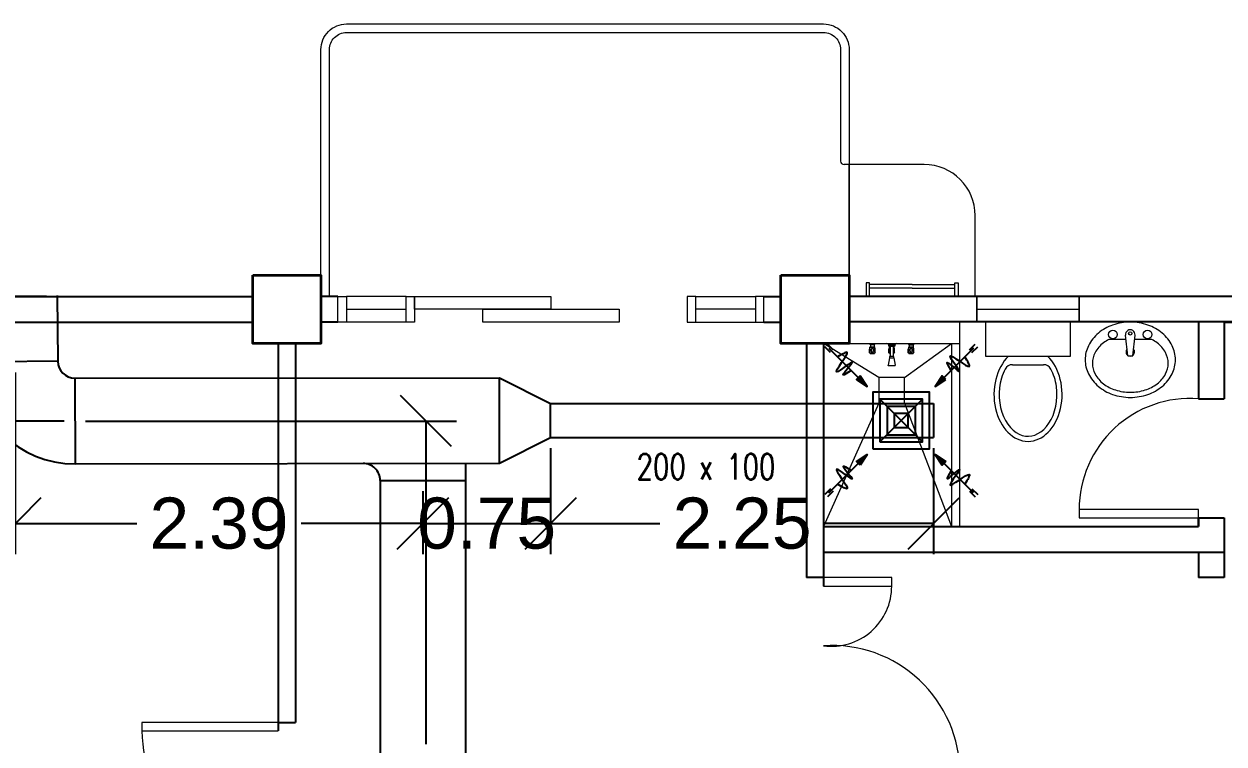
# Model space of a CAD drawing. Header units: millimetres. Extents: x 3 to 434, y 1 to 233.
# Drawn here: x 366.85 to 373.89, y 135.66 to 139.89 of the extents above; entities that cross this region are included whole.
import ezdxf

# ---------------------------------------------------------------- set-up
doc = ezdxf.new("R2010")
doc.units = ezdxf.units.MM
doc.header["$MEASUREMENT"] = 0
for name, color, linetype in [('AIR', 7, 'Continuous'), ('AIR-00', 8, 'Continuous'), ('AIR-03', 30, 'Continuous'), ('dimen', 7, 'Continuous'), ('ducting label', 7, 'Continuous'), ('exhaust', 1, 'Continuous')]:
    doc.layers.add(name, color=color, linetype=linetype)
doc.styles.add('Arch-Dim', font='simplex.shx', dxfattribs={"width": 0.75})
doc.styles.get("Standard").update_dxf_attribs({"font": 'arial.ttf'})
doc.dimstyles.new('Copy of dimension', dxfattribs={"dimtxt": 0.3, "dimasz": 0.3, "dimexe": 0.18, "dimexo": 0.0625, "dimgap": 0.09, "dimtad": 0, "dimzin": 0, "dimdsep": 46, "dimtxsty": 'Standard', "dimblk": 'OBLIQUE', "dimcen": 0.09, "dimclrd": 256, "dimclre": 256, "dimclrt": 256, "dimadec": 0, "dimazin": 0, "dimtfac": 1, "dimtofl": 0, "dimtmove": 0, "dimatfit": 3, "dimldrblk": 'OBLIQUE', "dimfxl": 1, "dimtolj": 1, "dimtzin": 0, "dimarcsym": 0})

# ---------------------------------------------------------------- blocks, each defined once
blk = doc.blocks.new('GRILL-C-IN')
at = {"layer": 'AIR-00', "ltscale": 3}
for p, q in [((-0.623, 0.601), (-0.674, 0.651)), ((-0.601, 0.623), (-0.651, 0.674)), ((-0.637, 0.637), (-0.3, 0.3)), ((0.637, 0.637), (0.3, 0.3)), ((0.601, 0.623), (0.651, 0.674)), ((0.623, 0.601), (0.674, 0.651)), ((-0.637, -0.637), (-0.3, -0.3)), ((0.637, -0.637), (0.3, -0.3)), ((-0.623, -0.601), (-0.674, -0.651)), ((-0.601, -0.623), (-0.651, -0.674)), ((0.601, -0.623), (0.651, -0.674)), ((0.623, -0.601), (0.674, -0.651))]:
    blk.add_line(p, q, dxfattribs=at)
at = {"layer": 'AIR-00', "color": 50}
for p, q in [((-0.188, 0.187), (0.187, -0.188)), ((0.187, 0.187), (-0.188, -0.188))]:
    blk.add_line(p, q, dxfattribs=at)
at = {"layer": 'AIR-00', "ltscale": 3}
for points in [[(-0.362, 0.393), (-0.393, 0.362), (-0.3, 0.3)], [(0.393, 0.362), (0.362, 0.393), (0.3, 0.3)], [(-0.362, -0.393), (-0.393, -0.362), (-0.3, -0.3)], [(0.393, -0.362), (0.362, -0.393), (0.3, -0.3)]]:
    blk.add_lwpolyline(points, close=True, dxfattribs=at)
at = {"layer": 'AIR-00', "color": 50}
for points in [[(-0.188, -0.188), (0.187, -0.188), (0.187, 0.187), (-0.188, 0.187)], [(-0.125, -0.125), (0.125, -0.125), (0.125, 0.125), (-0.125, 0.125)], [(-0.062, -0.062), (0.062, -0.062), (0.062, 0.062), (-0.062, 0.062)]]:
    blk.add_lwpolyline(points, close=True, dxfattribs=at)
at = {"layer": 'AIR-00', "ltscale": 3}
for points in [[(-0.441, 0.441), (-0.512, 0.404), (-0.432, 0.514), (-0.568, 0.43), (-0.477, 0.6), (-0.561, 0.561)], [(0.441, 0.441), (0.404, 0.512), (0.514, 0.432), (0.43, 0.568), (0.6, 0.477), (0.561, 0.561)], [(-0.441, -0.441), (-0.512, -0.404), (-0.432, -0.514), (-0.568, -0.43), (-0.477, -0.6), (-0.561, -0.561)], [(0.441, -0.441), (0.404, -0.512), (0.514, -0.432), (0.43, -0.568), (0.6, -0.477), (0.561, -0.561)]]:
    blk.add_spline(points, degree=3, dxfattribs=at)
for points in [[(-0.3, 0.3), (-0.362, 0.393), (-0.393, 0.362)], [(0.3, 0.3), (0.393, 0.362), (0.362, 0.393)], [(-0.3, -0.3), (-0.362, -0.393), (-0.393, -0.362)], [(0.3, -0.3), (0.393, -0.362), (0.362, -0.393)]]:
    blk.add_solid(points, dxfattribs=at)
at = {"layer": 'AIR-03', "color": 6}
blk.add_lwpolyline([(-0.25, -0.25), (0.25, -0.25), (0.25, 0.25), (-0.25, 0.25)], close=True, dxfattribs=at)
blk = doc.blocks.new('_Oblique')
at = {"color": 0, "linetype": 'ByBlock', "lineweight": -2}
blk.add_line((-0.5, -0.5), (0.5, 0.5), dxfattribs=at)
blk = doc.blocks.new('*D107')
at = {"layer": 'Defpoints', "color": 0, "transparency": 16777216}
for p in [(367.0455, 138.2864), (366.3676, 137.5554), (367.1498, 137.5554)]:
    blk.add_point(p, dxfattribs=at)
at = {"layer": 'dimen', "lineweight": -2, "transparency": 16777216}
for p, q in [((366.983, 138.2864), (366.1876, 138.2864)), ((366.3676, 138.2864), (366.3676, 137.5554)), ((367.0873, 137.5554), (366.1876, 137.5554)), ((366.3676, 137.5554), (366.3676, 137.2554))]:
    blk.add_line(p, q, dxfattribs=at)
at = {"layer": 'dimen', "lineweight": -2, "transparency": 16777216, "xscale": 0.3, "yscale": 0.3, "zscale": 0.3}
for p, rotation in [((366.3676, 138.2864), 90), ((366.3676, 137.5554), 270)]:
    blk.add_blockref('_Oblique', p, dxfattribs=dict(at, rotation=rotation))
at = {"layer": 'dimen', "transparency": 16777216, "insert": (366.3676, 136.7758), "char_height": 0.3, "attachment_point": 5, "rotation": 90}
blk.add_mtext('\\A1;0.73', dxfattribs=at)
blk = doc.blocks.new('*D108')
at = {"layer": 'Defpoints', "color": 0, "transparency": 16777216}
for p in [(366.7992, 137.9039), (369.191, 137.2068), (369.191, 136.9543)]:
    blk.add_point(p, dxfattribs=at)
at = {"layer": 'dimen', "lineweight": -2, "transparency": 16777216}
for p, q in [((366.7992, 137.8414), (366.7992, 136.7743)), ((369.191, 137.1443), (369.191, 136.7743)), ((366.7992, 136.9543), (367.5126, 136.9543)), ((369.191, 136.9543), (368.4776, 136.9543))]:
    blk.add_line(p, q, dxfattribs=at)
at = {"layer": 'dimen', "lineweight": -2, "transparency": 16777216, "xscale": 0.3, "yscale": 0.3, "zscale": 0.3, "rotation": 180}
blk.add_blockref('_Oblique', (366.7992, 136.9543), dxfattribs=at)
at = {"layer": 'dimen', "lineweight": -2, "transparency": 16777216, "xscale": 0.3, "yscale": 0.3, "zscale": 0.3}
blk.add_blockref('_Oblique', (369.191, 136.9543), dxfattribs=at)
at = {"layer": 'dimen', "transparency": 16777216, "insert": (367.9951, 136.9543), "char_height": 0.3, "attachment_point": 5}
blk.add_mtext('\\A1;2.39', dxfattribs=at)
blk = doc.blocks.new('*D109')
at = {"layer": 'Defpoints', "color": 0, "transparency": 16777216}
for p in [(369.9409, 137.4585), (369.191, 137.2068), (369.9409, 136.9543)]:
    blk.add_point(p, dxfattribs=at)
at = {"layer": 'dimen', "lineweight": -2, "transparency": 16777216}
for p, q in [((369.9409, 137.396), (369.9409, 136.7743)), ((369.191, 137.1443), (369.191, 136.7743)), ((369.191, 136.9543), (369.9409, 136.9543))]:
    blk.add_line(p, q, dxfattribs=at)
at = {"layer": 'dimen', "lineweight": -2, "transparency": 16777216, "xscale": 0.3, "yscale": 0.3, "zscale": 0.3, "rotation": 180}
blk.add_blockref('_Oblique', (369.191, 136.9543), dxfattribs=at)
at = {"layer": 'dimen', "lineweight": -2, "transparency": 16777216, "xscale": 0.3, "yscale": 0.3, "zscale": 0.3}
blk.add_blockref('_Oblique', (369.9409, 136.9543), dxfattribs=at)
at = {"layer": 'dimen', "transparency": 16777216, "insert": (369.566, 136.9543), "char_height": 0.3, "attachment_point": 5}
blk.add_mtext('\\A1;0.75', dxfattribs=at)
blk = doc.blocks.new('*D110')
at = {"layer": 'Defpoints', "color": 0, "transparency": 16777216}
for p in [(369.9409, 137.4585), (372.1889, 137.4586), (372.1889, 136.9543)]:
    blk.add_point(p, dxfattribs=at)
at = {"layer": 'dimen', "lineweight": -2, "transparency": 16777216}
for p, q in [((369.9409, 137.396), (369.9409, 136.7743)), ((372.1889, 137.3961), (372.1889, 136.7743)), ((369.9409, 136.9543), (370.5816, 136.9543)), ((372.1889, 136.9543), (371.5482, 136.9543))]:
    blk.add_line(p, q, dxfattribs=at)
at = {"layer": 'dimen', "lineweight": -2, "transparency": 16777216, "xscale": 0.3, "yscale": 0.3, "zscale": 0.3, "rotation": 180}
blk.add_blockref('_Oblique', (369.9409, 136.9543), dxfattribs=at)
at = {"layer": 'dimen', "lineweight": -2, "transparency": 16777216, "xscale": 0.3, "yscale": 0.3, "zscale": 0.3}
blk.add_blockref('_Oblique', (372.1889, 136.9543), dxfattribs=at)
at = {"layer": 'dimen', "transparency": 16777216, "insert": (371.0649, 136.9543), "char_height": 0.3, "attachment_point": 5}
blk.add_mtext('\\A1;2.25', dxfattribs=at)
blk = doc.blocks.new('*D111')
at = {"layer": 'Defpoints', "color": 0, "transparency": 16777216}
for p in [(367.1498, 137.5554), (368.8411, 132.8471), (369.2095, 132.8471)]:
    blk.add_point(p, dxfattribs=at)
at = {"layer": 'dimen', "lineweight": -2, "transparency": 16777216}
for p, q in [((367.2123, 137.5554), (369.3895, 137.5554)), ((369.2095, 137.5554), (369.2095, 135.6579)), ((369.2095, 132.8471), (369.2095, 134.7445)), ((368.9036, 132.8471), (369.3895, 132.8471))]:
    blk.add_line(p, q, dxfattribs=at)
at = {"layer": 'dimen', "lineweight": -2, "transparency": 16777216, "xscale": 0.3, "yscale": 0.3, "zscale": 0.3}
for p, rotation in [((369.2095, 137.5554), 90), ((369.2095, 132.8471), 270)]:
    blk.add_blockref('_Oblique', p, dxfattribs=dict(at, rotation=rotation))
at = {"layer": 'dimen', "transparency": 16777216, "insert": (369.2095, 135.2012), "char_height": 0.3, "attachment_point": 5, "rotation": 90}
blk.add_mtext('\\A1;4.71', dxfattribs=at)

msp = doc.modelspace()

# ---------------------------------------------------------------- linework, layer by layer
at = {"color": 8, "linetype": 'ByBlock', "lineweight": 9}
for p, q in [((372.1331, 139.0614), (371.6631, 139.0614)), ((372.4331, 138.2865), (372.4331, 138.7614)), ((371.8131, 138.3665), (371.7931, 138.3665)), ((371.7931, 138.3665), (371.7931, 138.2865)), ((371.8131, 138.2865), (371.8131, 138.3665)), ((372.0631, 138.3565), (371.8131, 138.3565)), ((372.0631, 138.3365), (371.8131, 138.3365)), ((372.0631, 138.3565), (372.3131, 138.3565)), ((372.0631, 138.3365), (372.3131, 138.3365)), ((372.3131, 138.2865), (372.3131, 138.3665)), ((372.3131, 138.3665), (372.3331, 138.3665)), ((372.3331, 138.3665), (372.3331, 138.2865)), ((371.6931, 138.2865), (372.4431, 138.2866)), ((372.3331, 138.2865), (372.4331, 138.2865)), ((372.4431, 138.2866), (372.4431, 138.1373)), ((373.0431, 138.1373), (373.0431, 138.2866)), ((372.4431, 138.2119), (373.0431, 138.212)), ((372.4431, 138.1373), (373.0431, 138.1373)), ((371.6931, 138.0114), (372.3431, 138.0114))]:
    msp.add_line(p, q, dxfattribs=at)
at = {"color": 8, "linetype": 'ByBlock', "lineweight": 25}
for p, q in [((365.3431, 138.2864), (368.1931, 138.2864)), ((368.6931, 138.2864), (368.5931, 138.2864)), ((371.1931, 138.2864), (371.2931, 138.2864)), ((377.3181, 138.2872), (371.6931, 138.2865)), ((365.3431, 138.1364), (368.1931, 138.1364)), ((368.6931, 138.1364), (368.5931, 138.1364)), ((371.1931, 138.1364), (371.2931, 138.1364)), ((377.3181, 138.1373), (371.6931, 138.1373)), ((373.8931, 138.1364), (377.3181, 138.1364)), ((368.3431, 138.0114), (368.3431, 135.7364)), ((368.4431, 138.0114), (368.4431, 135.7864)), ((371.4431, 138.0114), (371.4431, 136.6369)), ((371.5431, 138.0114), (371.5431, 136.5864)), ((371.5431, 136.6369), (371.4431, 136.6369)), ((368.3431, 135.7864), (368.4431, 135.7864))]:
    msp.add_line(p, q, dxfattribs=at)
at = {"color": 8, "linetype": 'ByBlock', "lineweight": 13}
for p, q in [((369.0931, 138.2864), (368.7431, 138.2864)), ((370.7931, 138.2864), (371.1431, 138.2864)), ((368.7431, 138.2114), (369.0931, 138.2114)), ((371.1431, 138.2114), (370.7931, 138.2114)), ((369.0931, 138.1364), (368.7431, 138.1364)), ((370.7931, 138.1364), (371.1431, 138.1364))]:
    msp.add_line(p, q, dxfattribs=at)
at = {"color": 8, "lineweight": 9}
for p, q in [((372.4931, 138.1364), (372.4931, 137.9364)), ((372.9931, 138.1364), (372.4931, 138.1364)), ((372.9931, 137.9364), (372.9931, 138.1364)), ((373.3286, 137.9385), (373.3153, 138.0604)), ((373.3576, 137.9385), (373.3709, 138.0604)), ((371.8124, 138.0114), (371.8465, 138.0114)), ((371.8124, 138.0107), (371.8124, 138.0114)), ((371.8124, 138.0107), (371.8465, 138.0107)), ((371.8124, 138.0107), (371.8158, 138.0039)), ((371.8128, 137.9781), (371.815, 137.9822)), ((371.8128, 137.9561), (371.8128, 137.9781)), ((371.8154, 137.9898), (371.8162, 137.9921)), ((371.8154, 137.9898), (371.8435, 137.9898)), ((371.8154, 137.984), (371.8154, 137.9898)), ((371.8158, 138.0039), (371.8431, 138.0039)), ((371.8162, 137.9921), (371.8427, 137.9921)), ((371.8162, 137.9781), (371.8236, 137.9781)), ((371.8164, 137.965), (371.8164, 137.9771)), ((371.8181, 138.0039), (371.8181, 137.9921)), ((371.8234, 137.9649), (371.8234, 137.977)), ((371.8427, 137.9781), (371.8354, 137.9781)), ((371.8355, 137.9649), (371.8355, 137.977)), ((371.8408, 138.0039), (371.8408, 137.9921)), ((371.8425, 137.965), (371.8425, 137.9771)), ((371.8435, 137.9898), (371.8427, 137.9921)), ((371.8465, 138.0107), (371.8431, 138.0039)), ((371.8435, 137.984), (371.8435, 137.9898)), ((371.8461, 137.9781), (371.8439, 137.9822)), ((371.8461, 137.9561), (371.8461, 137.9781)), ((371.8465, 138.0107), (371.8465, 138.0114)), ((371.9257, 138.0056), (371.9141, 138.0114)), ((371.9141, 138.0114), (371.9721, 138.0114)), ((371.9605, 138.0056), (371.9257, 138.0056)), ((371.9257, 137.996), (371.9257, 138.0056)), ((371.9257, 138.0056), (371.9605, 138.0056)), ((371.9605, 137.996), (371.9257, 137.996)), ((371.9264, 137.9781), (371.9286, 137.9822)), ((371.9264, 137.9561), (371.9264, 137.9781)), ((371.9291, 137.9898), (371.9298, 137.9921)), ((371.9291, 137.9898), (371.9355, 137.9898)), ((371.9291, 137.984), (371.9291, 137.9898)), ((371.9298, 137.9921), (371.9355, 137.9921)), ((371.9299, 137.9781), (371.9355, 137.9781)), ((371.93, 137.9649), (371.93, 137.9771)), ((371.9317, 137.996), (371.9317, 137.9921)), ((371.9355, 137.9336), (371.9355, 137.996)), ((371.9355, 137.996), (371.9507, 137.996)), ((371.9507, 137.996), (371.9507, 137.9336)), ((371.9507, 137.9921), (371.9564, 137.9921)), ((371.9507, 137.9898), (371.9571, 137.9898)), ((371.9563, 137.9781), (371.9507, 137.9781)), ((371.9545, 137.996), (371.9545, 137.9921)), ((371.9562, 137.9649), (371.9562, 137.9771)), ((371.9571, 137.9898), (371.9564, 137.9921)), ((371.9571, 137.984), (371.9571, 137.9898)), ((371.9598, 137.9781), (371.9576, 137.9822)), ((371.9598, 137.9561), (371.9598, 137.9781)), ((371.9721, 138.0114), (371.9605, 138.0056)), ((371.9605, 138.0056), (371.9605, 137.996)), ((372.0397, 138.0107), (372.0397, 138.0114)), ((372.0397, 138.0114), (372.0738, 138.0114)), ((372.0397, 138.0107), (372.0431, 138.0038)), ((372.0397, 138.0107), (372.0738, 138.0107)), ((372.0401, 137.9781), (372.0423, 137.9822)), ((372.0401, 137.9561), (372.0401, 137.9781)), ((372.0427, 137.9898), (372.0435, 137.9921)), ((372.0427, 137.984), (372.0427, 137.9898)), ((372.0427, 137.9898), (372.0707, 137.9898)), ((372.0431, 138.0038), (372.0704, 138.0038)), ((372.0435, 137.9921), (372.07, 137.9921)), ((372.0435, 137.9781), (372.0508, 137.9781)), ((372.0436, 137.9649), (372.0436, 137.9771)), ((372.0454, 138.0038), (372.0454, 137.9921)), ((372.0507, 137.9648), (372.0507, 137.977)), ((372.0699, 137.9781), (372.0626, 137.9781)), ((372.0628, 137.9648), (372.0628, 137.977)), ((372.0681, 138.0038), (372.0681, 137.9921)), ((372.0698, 137.9649), (372.0698, 137.9771)), ((372.0707, 137.9898), (372.07, 137.9921)), ((372.0738, 138.0107), (372.0704, 138.0038)), ((372.0707, 137.984), (372.0707, 137.9898)), ((372.0734, 137.9781), (372.0712, 137.9822)), ((372.0734, 137.9561), (372.0734, 137.9781)), ((372.0738, 138.0107), (372.0738, 138.0114)), ((371.8128, 137.9561), (371.8461, 137.9561)), ((371.8164, 137.9542), (371.8128, 137.9561)), ((371.8164, 137.9542), (371.8425, 137.9542)), ((371.8164, 137.9527), (371.8164, 137.9542)), ((371.8164, 137.9527), (371.8425, 137.9527)), ((371.8425, 137.9542), (371.8461, 137.9561)), ((371.8425, 137.9527), (371.8425, 137.9542)), ((371.9308, 137.926), (371.9222, 137.8841)), ((371.9264, 137.9561), (371.9355, 137.9561)), ((371.93, 137.9542), (371.9264, 137.9561)), ((371.93, 137.9542), (371.9355, 137.9542)), ((371.93, 137.9527), (371.93, 137.9542)), ((371.93, 137.9527), (371.9355, 137.9527)), ((371.9308, 137.9336), (371.9308, 137.926)), ((371.9554, 137.9336), (371.9308, 137.9336)), ((371.9308, 137.926), (371.9554, 137.926)), ((371.9308, 137.926), (371.9554, 137.926)), ((371.9507, 137.9561), (371.9598, 137.9561)), ((371.9507, 137.9542), (371.9562, 137.9542)), ((371.9507, 137.9527), (371.9562, 137.9527)), ((371.9554, 137.926), (371.9554, 137.9336)), ((371.9554, 137.926), (371.9639, 137.8841)), ((371.9562, 137.9542), (371.9598, 137.9561)), ((371.9562, 137.9527), (371.9562, 137.9542)), ((372.0437, 137.9542), (372.0401, 137.9561)), ((372.0401, 137.9561), (372.0734, 137.9561)), ((372.0437, 137.9527), (372.0437, 137.9542)), ((372.0437, 137.9542), (372.0698, 137.9542)), ((372.0437, 137.9527), (372.0698, 137.9527)), ((372.0698, 137.9542), (372.0734, 137.9561)), ((372.0698, 137.9527), (372.0698, 137.9542)), ((372.4931, 137.9364), (372.9931, 137.9364)), ((371.9624, 137.8796), (371.9237, 137.8796)), ((372.6525, 137.8864), (372.8335, 137.8864))]:
    msp.add_line(p, q, dxfattribs=at)
at = {"color": 8, "lineweight": 25, "ltscale": 0.3}
for p, q in [((373.7431, 138.1364), (373.7431, 137.6864)), ((373.8931, 138.1364), (373.8931, 137.6864)), ((373.7431, 136.9864), (373.7431, 136.9364)), ((373.8931, 136.9864), (373.8931, 136.7864)), ((371.5431, 136.9364), (373.7431, 136.9364)), ((371.5431, 136.7864), (373.8931, 136.7864))]:
    msp.add_line(p, q, dxfattribs=at)
at = {"color": 8, "linetype": 'ByBlock', "lineweight": 9, "ltscale": 0.3}
for p, q in [((371.8681, 137.8114), (371.5431, 138.0114)), ((372.0181, 137.8114), (372.2931, 138.0114)), ((371.8681, 137.6614), (371.5431, 136.9364)), ((372.0181, 137.6614), (372.2931, 136.9364))]:
    msp.add_line(p, q, dxfattribs=at)
at = {"color": 8, "linetype": 'Continuous', "lineweight": 25}
for p, q in [((373.7431, 137.6864), (373.8931, 137.6864)), ((373.7431, 136.9364), (373.7431, 136.9864)), ((373.7431, 136.9864), (373.8931, 136.9864)), ((373.7431, 136.7864), (373.7431, 136.6364)), ((373.8931, 136.7864), (373.8931, 136.6364)), ((373.8931, 136.6364), (373.7431, 136.6364))]:
    msp.add_line(p, q, dxfattribs=at)
at = {"color": 8, "linetype": 'ByBlock', "lineweight": 9}
for points in [[(368.5931, 138.2864), (368.5931, 139.7364, -0.414214), (368.7431, 139.8864), (371.5431, 139.8864, -0.414214), (371.6931, 139.7364), (371.6931, 138.4114), (371.6931, 139.0614)], [(368.6431, 138.2864), (368.6431, 139.7364, -0.414214), (368.7431, 139.8364), (371.5431, 139.8364, -0.414214), (371.6431, 139.7364), (371.6431, 139.0814)]]:
    msp.add_lwpolyline(points, format="xyb", dxfattribs=at)
at = {"color": 8, "linetype": 'ByBlock', "lineweight": 35}
for points in [[(368.1931, 138.4114), (368.5931, 138.4114), (368.5931, 138.0114), (368.1931, 138.0114)], [(371.2931, 138.4114), (371.6931, 138.4114), (371.6931, 138.0114), (371.2931, 138.0114)]]:
    msp.add_lwpolyline(points, close=True, dxfattribs=at)
at = {"color": 8, "linetype": 'ByBlock', "lineweight": 13}
for points in [[(368.7431, 138.2864), (368.7431, 138.1364), (368.6931, 138.1364), (368.6931, 138.2864)], [(369.1431, 138.2864), (369.1431, 138.1364), (369.0931, 138.1364), (369.0931, 138.2864)], [(369.1431, 138.2864), (369.9431, 138.2864), (369.9431, 138.2114), (369.1431, 138.2114)], [(370.7431, 138.2864), (370.7431, 138.1364), (370.7931, 138.1364), (370.7931, 138.2864)], [(371.1431, 138.2864), (371.1431, 138.1364), (371.1931, 138.1364), (371.1931, 138.2864)], [(369.5431, 138.2114), (370.3431, 138.2114), (370.3431, 138.1364), (369.5431, 138.1364)]]:
    msp.add_lwpolyline(points, close=True, dxfattribs=at)
at = {"color": 8, "lineweight": 9}
msp.add_lwpolyline([(372.4431, 138.2865), (373.0431, 138.2865), (373.0431, 138.1373), (372.4431, 138.1373)], close=True, dxfattribs=at)
at = {"color": 8, "linetype": 'ByBlock', "lineweight": 9, "ltscale": 0.3}
msp.add_lwpolyline([(372.2931, 138.0114), (372.2931, 136.9364), (372.3431, 136.9364), (372.3431, 138.1364), (372.3431, 138.1364)], dxfattribs=at)
at = {"color": 8, "lineweight": 9}
msp.add_lwpolyline([(373.0781, 137.9154, 0.11576), (373.0975, 137.8329, 0.104047), (373.1557, 137.7592, 0.090875), (373.2396, 137.7118, 0.083344), (373.3431, 137.6944, 0.083344), (373.4466, 137.7118, 0.090875), (373.5305, 137.7592, 0.104047), (373.5887, 137.8329, 0.11576), (373.6081, 137.9154, 0.11576), (373.5887, 137.9979, 0.104047), (373.5305, 138.0717, 0.090875), (373.4466, 138.1191, 0.083344), (373.3431, 138.1364, 0.083344), (373.2396, 138.1191, 0.090875), (373.1557, 138.0717, 0.104047), (373.0975, 137.9979, 0.11576)], format="xyb", close=True, dxfattribs=at)
for points in [[(373.1206, 137.8944, 0.124838), (373.1365, 137.8319, 0.105788), (373.1858, 137.7742, 0.086697), (373.2555, 137.738, 0.076776), (373.3431, 137.7244, 0.076776), (373.4307, 137.738, 0.086697), (373.5004, 137.7742, 0.105788), (373.5497, 137.8319, 0.124838), (373.5656, 137.8944, 0.124838), (373.5497, 137.957, 0.105788), (373.5004, 138.0146, 0.040067), (373.4697, 138.0344), (373.3675, 138.0344, 0.040067)], [(373.3187, 138.0344), (373.2165, 138.0344, 0.040067), (373.1858, 138.0146, 0.105788), (373.1365, 137.957, 0.124838), (373.1206, 137.8944, 0.124838)]]:
    msp.add_lwpolyline(points, format="xyb", dxfattribs=at)
at = {"color": 8, "linetype": 'ByBlock', "lineweight": 9, "ltscale": 0.03}
msp.add_lwpolyline([(372.0181, 137.8114), (371.8681, 137.8114), (371.8681, 137.6614), (372.0181, 137.6614)], close=True, dxfattribs=at)
at = {"color": 8, "lineweight": 13, "ltscale": 0.03}
for points in [[(373.7431, 136.9864), (373.7431, 137.0364), (373.0431, 137.0364), (373.0431, 136.9864)], [(371.5431, 136.6364), (371.5431, 136.5864), (371.9431, 136.5864), (371.9431, 136.6364)], [(368.3431, 135.7364), (368.3431, 135.7864), (367.5431, 135.7864), (367.5431, 135.7364)]]:
    msp.add_lwpolyline(points, close=True, dxfattribs=at)
at = {"color": 8, "lineweight": 9}
for centre, radius in [((373.2415, 138.0634), 0.0255), ((373.3431, 138.0699), 0.0095), ((373.4447, 138.0634), 0.0255)]:
    msp.add_circle(centre, radius, dxfattribs=at)
at = {"color": 8, "linetype": 'ByBlock', "lineweight": 9}
for centre, radius, start, end in [((371.6631, 139.0814), 0.02, 180, 270), ((372.1331, 138.7614), 0.3, 0, 90)]:
    msp.add_arc(centre, radius, start, end, dxfattribs=at)
at = {"color": 8, "lineweight": 9}
for centre, radius, start, end in [((373.3431, 138.0634), 0.028, 353.75449, 186.24551), ((373.3431, 137.9615), 0.025, 138.79782, 233.69319), ((373.3431, 137.9615), 0.025, 306.30681, 41.20218), ((373.3431, 138.0322), 0.0948, 261.20259, 278.79741), ((373.3431, 137.9615), 0.025, 251.37929, 288.62071), ((372.6525, 137.8364), 0.05, 90, 151.84994), ((372.8335, 137.8364), 0.05, 28.00836, 90)]:
    msp.add_arc(centre, radius, start, end, dxfattribs=at)
at = {"color": 8, "lineweight": 13, "ltscale": 0.03}
for centre, radius, start, end in [((373.6949, 137.0364), 0.6518, 85.75781, 180), ((371.59, 136.5864), 0.3531, 262.37185, 0), ((371.5915, 135.4864), 0.7516, 0, 93.69522), ((368.2947, 135.7364), 0.7516, 180, 273.69522)]:
    msp.add_arc(centre, radius, start, end, dxfattribs=at)
at = {"color": 8, "lineweight": 9}
for centre, major_axis, ratio, start_param, end_param in [((371.8037, 137.9658), (-0.00896, 0.00896), 1, 3.15309, 3.864175), ((371.8012, 137.971), (0.0118, 0.0118), 1, 6.018417, 6.150642), ((371.8117, 137.984), (0.00268, 0.00268), 1, 5.003733, 5.497675), ((371.8126, 137.9771), (0.00268, 0.00268), 1, 5.497675, 6.125314), ((371.8272, 137.977), (-0.00268, 0.00268), 1, 0.157647, 0.785286), ((371.8338, 137.9656), (-0.00738, 0.00738), 1, 0.858879, 1.643677), ((371.8343, 137.9719), (0.00887, 0.00887), 1, 1.36743, 1.728443), ((371.8295, 137.9792), (-0.00268, 0.00268), 1, -1.367654, -0.203367), ((371.8246, 137.9719), (0.00887, 0.00887), 1, 6.125314, 6.486327), ((371.8251, 137.9656), (0.00738, 0.00738), 1, 4.639283, 5.424081), ((371.8317, 137.977), (-0.00268, 0.00268), 1, 3.926878, 4.554518), ((371.8463, 137.9771), (0.00268, 0.00268), 1, 1.728443, 2.356082), ((371.8552, 137.9657), (0.00896, 0.00896), 1, 2.418785, 3.129871), ((371.8577, 137.971), (-0.0118, 0.0118), 1, 0.132318, 0.264544), ((371.8473, 137.984), (0.00268, 0.00268), 1, 2.356082, 2.850023), ((371.9174, 137.9657), (-0.00896, 0.00896), 1, 3.15309, 3.864175), ((371.9148, 137.971), (0.0118, 0.0118), 1, 6.018417, 6.150642), ((371.9253, 137.984), (-0.00268, 0.00268), 1, 3.432937, 3.926878), ((371.9262, 137.9771), (-0.00268, 0.00268), 1, 3.926878, 4.554518), ((371.96, 137.9771), (-0.00268, 0.00268), 1, 0.157647, 0.785286), ((371.9688, 137.9657), (-0.00896, 0.00896), 1, 0.847989, 1.559075), ((371.9713, 137.971), (0.0118, 0.0118), 1, 1.703115, 1.83534), ((371.9609, 137.984), (-0.00268, 0.00268), 1, 0.785286, 1.279227), ((372.031, 137.9657), (-0.00896, 0.00896), 1, 3.15309, 3.864175), ((372.0285, 137.971), (-0.0118, 0.0118), 1, 4.44762, 4.579846), ((372.0389, 137.984), (0.00268, 0.00268), 1, 5.003733, 5.497675), ((372.0399, 137.9771), (0.00268, 0.00268), 1, 5.497675, 6.125314), ((372.0545, 137.977), (-0.00268, 0.00268), 1, 0.157647, 0.785286), ((372.0611, 137.9656), (-0.00738, 0.00738), 1, 0.858879, 1.643677), ((372.0615, 137.9718), (0.00887, 0.00887), 1, 1.36743, 1.728443), ((372.0567, 137.9791), (-0.00268, 0.00268), 1, -1.367654, -0.203367), ((372.0519, 137.9718), (0.00887, 0.00887), 1, 6.125314, 6.486327), ((372.0524, 137.9656), (0.00738, 0.00738), 1, 4.639283, 5.424081), ((372.059, 137.977), (-0.00268, 0.00268), 1, 3.926878, 4.554518), ((372.0736, 137.9771), (0.00268, 0.00268), 1, 1.728443, 2.356082), ((372.0825, 137.9657), (0.00896, 0.00896), 1, 2.418785, 3.129871), ((372.085, 137.971), (-0.0118, 0.0118), 1, 0.132318, 0.264544), ((372.0745, 137.984), (0.00268, 0.00268), 1, 2.356082, 2.850023), ((371.8295, 137.9606), (-0.00268, 0.00268), 1, 1.643677, 3.068487), ((372.0567, 137.9606), (-0.00268, 0.00268), 1, 1.643677, 3.068487), ((372.7431, 137.7114), (0, 0.275), 0.727273, 0.612555, 5.670631), ((371.9604, 137.8828), (0.00268, 0.00268), 1, 4.495711, 5.865773)]:
    msp.add_ellipse(centre, major_axis=major_axis, ratio=ratio, start_param=start_param, end_param=end_param, dxfattribs=at)
at = {"color": 8, "lineweight": 9, "extrusion": (4.99074e-41, -2.88216e-41, -1)}
msp.add_ellipse((371.9258, 137.8828), major_axis=(0.00268, 0.00268), ratio=1, start_param=2.92514, end_param=4.295202, dxfattribs=at)
at = {"color": 8, "lineweight": 9}
msp.add_open_spline([(372.6084, 137.86), (372.5996, 137.8436), (372.5922, 137.8255), (372.5653, 137.7344), (372.5705, 137.6472), (372.6282, 137.5156), (372.6783, 137.4742), (372.7764, 137.4608), (372.8286, 137.4867), (372.9027, 137.5979), (372.9205, 137.6816), (372.9048, 137.7954), (372.8934, 137.8303), (372.8776, 137.8599)], degree=3, knots=[0.937253, 0.937253, 0.937253, 0.937253, 1.185372, 1.185372, 2.113864, 2.113864, 3.042356, 3.042356, 3.970847, 3.970847, 4.899339, 4.899339, 5.346062, 5.346062, 5.346062, 5.346062], dxfattribs=at)
at = {"layer": 'exhaust'}
for p, q in [((367.0455, 138.2926), (367.0492, 137.9063)), ((367.0492, 137.9063), (366.5492, 137.9015)), ((367.1492, 137.8072), (369.6408, 137.8085)), ((367.1492, 137.8072), (367.1503, 137.3036)), ((369.641, 137.308), (369.6408, 137.8085)), ((369.6408, 137.8085), (369.9409, 137.6585)), ((369.9409, 137.6585), (372.1889, 137.6586)), ((369.9409, 137.4585), (369.941, 137.6585)), ((372.1889, 137.6586), (372.1889, 137.4586)), ((369.6416, 137.3083), (369.9409, 137.4585)), ((369.9409, 137.4585), (372.1889, 137.4586)), ((367.1503, 137.3036), (369.641, 137.308)), ((369.441, 137.3079), (369.4413, 108.1642)), ((369.641, 137.308), (369.6416, 137.3083)), ((368.941, 137.2068), (368.9413, 108.1642)), ((368.941, 137.2068), (369.441, 137.2068))]:
    msp.add_line(p, q, dxfattribs=at)
for centre, radius, start, end in [((367.1492, 137.9036), 0.6, 180.54744, 270.10836), ((367.1492, 137.9072), 0.1, 180.54744, 270.02904), ((368.841, 137.2068), 0.1, 0.00041, 90.10836)]:
    msp.add_arc(centre, radius, start, end, dxfattribs=at)

# ---------------------------------------------------------------- block references
at = {"layer": 'AIR', "xscale": 0.6658363358532475, "yscale": 0.6658363358532475, "zscale": 0.6658363358532475}
msp.add_blockref('GRILL-C-IN', (371.9989, 137.5586), dxfattribs=at)

# ---------------------------------------------------------------- texts
at = {"layer": 'ducting label', "color": 3, "linetype": 'Continuous', "lineweight": 25, "insert": (370.4457, 137.3627), "char_height": 0.15, "attachment_point": 1, "style": 'Arch-Dim'}
msp.add_mtext_dynamic_manual_height_columns('\\A1;{\\C240;\\c2367469;200 x 100}', width=1.195152, gutter_width=1.011, heights=[0], dxfattribs=at)

# ---------------------------------------------------------------- dimensions: what is measured, and where the dimension line sits
at = {"layer": 'dimen'}
for base, p1, p2, picture, middle in [((366.3676, 137.5554), (367.0455, 138.2864), (367.1498, 137.5554), '*D107', (366.3676, 136.7758)), ((369.2095, 132.8471), (367.1498, 137.5554), (368.8411, 132.8471), '*D111', (369.2095, 135.2012))]:
    dim = msp.add_linear_dim(base=base, p1=p1, p2=p2, angle=90, dimstyle='Copy of dimension', dxfattribs=at)
    dim.commit()
    dim.dimension.update_dxf_attribs({"geometry": picture, "text_midpoint": middle})
for base, p1, p2, picture, middle in [((369.191, 136.9543), (366.7992, 137.9039), (369.191, 137.2068), '*D108', (367.9951, 136.9543)), ((372.1889, 136.9543), (369.9409, 137.4585), (372.1889, 137.4586), '*D110', (371.0649, 136.9543))]:
    dim = msp.add_linear_dim(base=base, p1=p1, p2=p2, dimstyle='Copy of dimension', dxfattribs=at)
    dim.commit()
    dim.dimension.update_dxf_attribs({"geometry": picture, "text_midpoint": middle})
dim = msp.add_linear_dim(base=(369.9409, 136.9543), p1=(369.191, 137.2068), p2=(369.9409, 137.4585), dimstyle='Copy of dimension', dxfattribs=at)
dim.commit()
dim.dimension.update_dxf_attribs({"geometry": '*D109', "text_midpoint": (369.566, 136.9543), "dimtype": 160})

doc.saveas('drawing.dxf')
